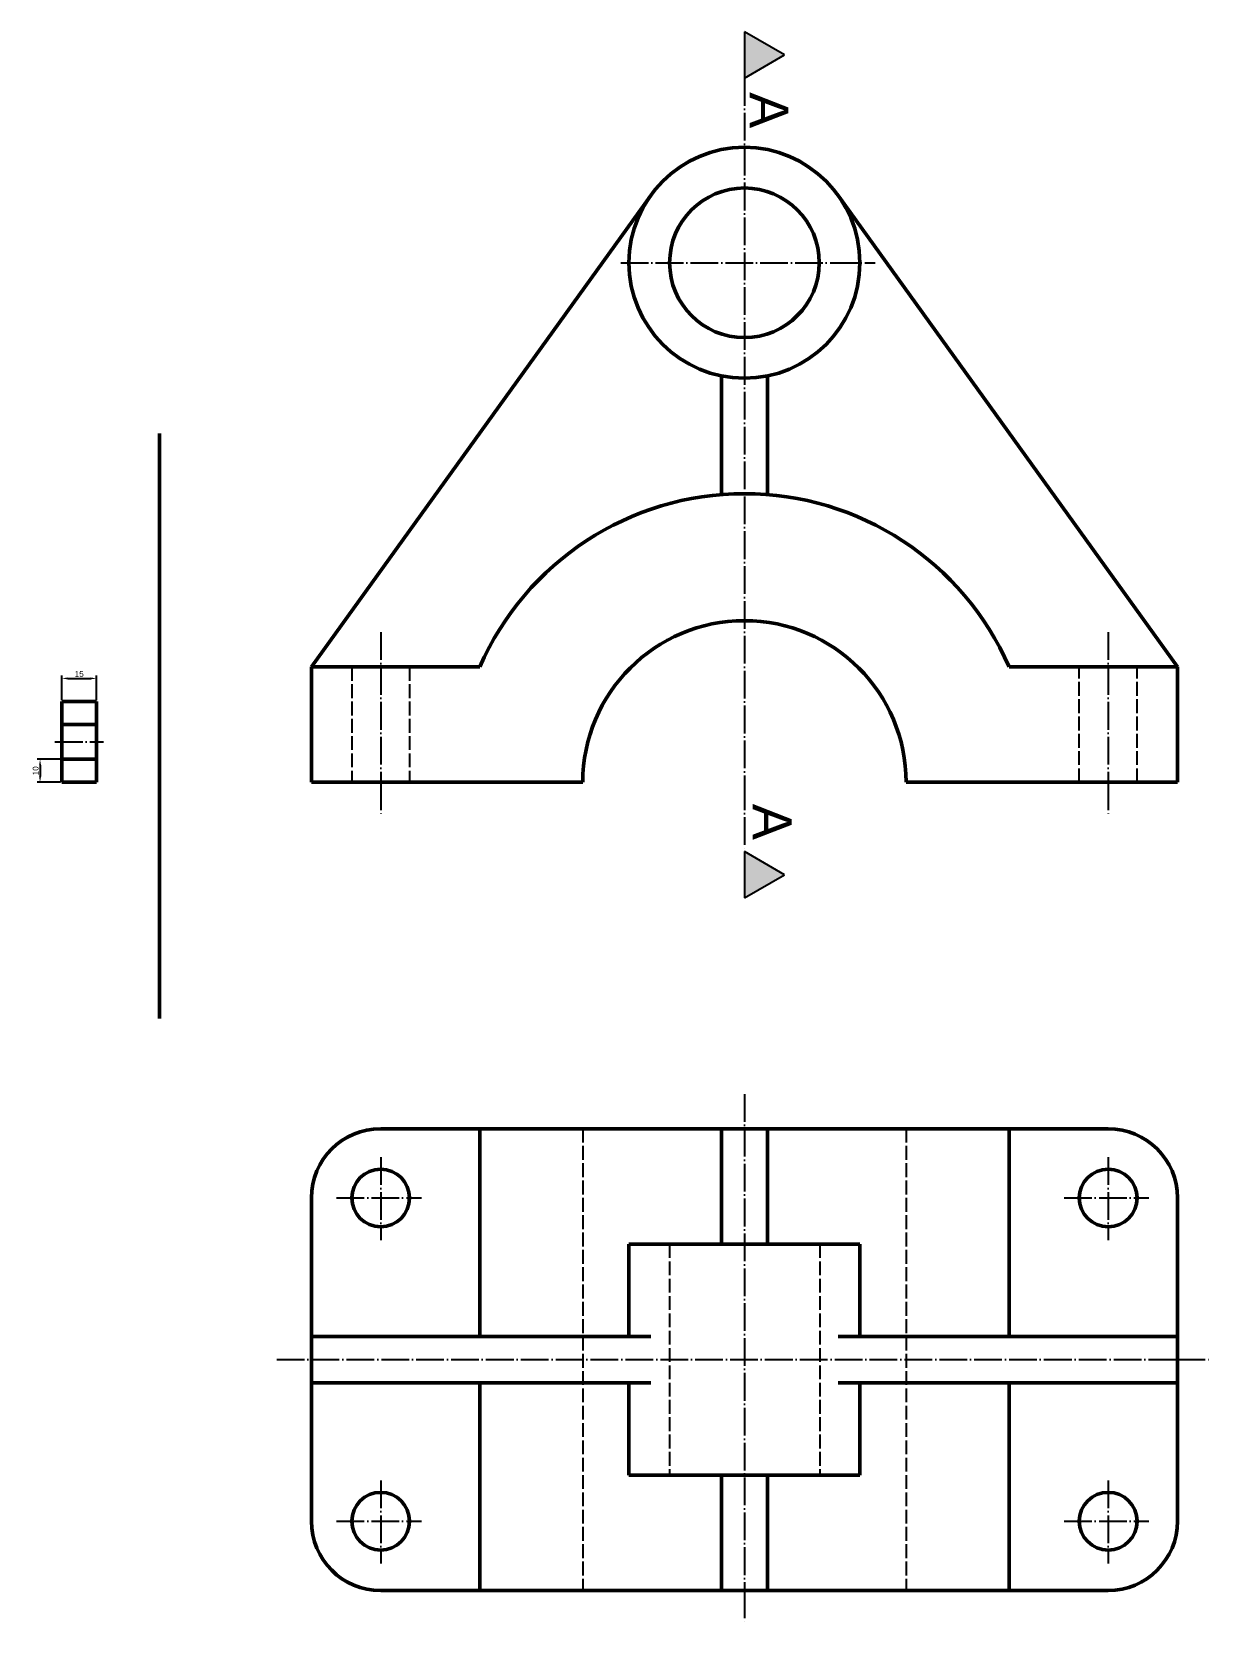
# Model space of a CAD drawing. Header units: millimetres. Extents: x 1201 to 5181, y 1355 to 2078.
# Drawn here: x 2767 to 3278, y 1355 to 2045 of the extents above; entities that cross this region are included whole.
import ezdxf

# ---------------------------------------------------------------- set-up
doc = ezdxf.new("R2010")
doc.units = ezdxf.units.MM
doc.header["$LTSCALE"] = 0.5
doc.linetypes.add('ACAD_ISO02W100', pattern=[15, 12, -3])
doc.linetypes.add('ACAD_ISO04W100', pattern=[30, 24, -3, 0, -3])
doc.layers.get('0').update_dxf_attribs({"plot": 0})
for name, color, linetype, lineweight in [('Cota', 140, 'Continuous', 25), ('Linha de Centro', 10, 'ACAD_ISO04W100', 25), ('Não Visível', 50, 'ACAD_ISO02W100', 25), ('Visível', 7, 'Continuous', 50)]:
    doc.layers.add(name, color=color, linetype=linetype, lineweight=lineweight)
doc.styles.get("Standard").update_dxf_attribs({"font": 'arial.ttf'})
doc.dimstyles.new('ISO-25', dxfattribs={"dimtxt": 2.5, "dimasz": 2.5, "dimexe": 1.25, "dimexo": 0.625, "dimtad": 1, "dimtxsty": 'Standard', "dimcen": 2.5, "dimadec": 0, "dimazin": 0, "dimtfac": 1, "dimtmove": 0, "dimatfit": 3, "dimfxl": 1, "dimarcsym": 0})

# ---------------------------------------------------------------- blocks, each defined once
blk = doc.blocks.new('*D41')
at = {"layer": 'Cota', "color": 0, "lineweight": -2, "transparency": 16777216}
for p, q in [((2780.16, 1755.56), (2780.16, 1766.18)), ((2782.66, 1764.93), (2792.66, 1764.93)), ((2795.16, 1755.56), (2795.16, 1766.18))]:
    blk.add_line(p, q, dxfattribs=at)
at = {"layer": 'Cota', "color": 0, "transparency": 16777216}
for points in [[(2782.66, 1765.35), (2782.66, 1764.52), (2780.16, 1764.93)], [(2792.66, 1765.35), (2792.66, 1764.52), (2795.16, 1764.93)]]:
    blk.add_solid(points, dxfattribs=at)
at = {"layer": 'Defpoints', "color": 0, "transparency": 16777216}
for p in [(2795.16, 1764.93), (2780.16, 1754.93), (2795.16, 1754.93)]:
    blk.add_point(p, dxfattribs=at)
at = {"layer": 'Cota', "color": 0, "transparency": 16777216, "insert": (2787.66, 1766.84), "char_height": 2.5, "attachment_point": 5}
blk.add_mtext('15', dxfattribs=at)
blk = doc.blocks.new('*D45')
at = {"layer": 'Cota', "color": 0, "lineweight": -2, "transparency": 16777216}
for p, q in [((2779.54, 1729.93), (2769.45, 1729.93)), ((2770.7, 1727.43), (2770.7, 1722.43)), ((2779.54, 1719.93), (2769.45, 1719.93))]:
    blk.add_line(p, q, dxfattribs=at)
at = {"layer": 'Cota', "color": 0, "transparency": 16777216}
for points in [[(2770.29, 1727.43), (2771.12, 1727.43), (2770.7, 1729.93)], [(2770.29, 1722.43), (2771.12, 1722.43), (2770.7, 1719.93)]]:
    blk.add_solid(points, dxfattribs=at)
at = {"layer": 'Defpoints', "color": 0, "transparency": 16777216}
for p in [(2780.16, 1729.93), (2770.7, 1719.93), (2780.16, 1719.93)]:
    blk.add_point(p, dxfattribs=at)
at = {"layer": 'Cota', "color": 0, "transparency": 16777216, "insert": (2768.8, 1724.93), "char_height": 2.5, "attachment_point": 5, "rotation": 90}
blk.add_mtext('10', dxfattribs=at)

msp = doc.modelspace()

# ---------------------------------------------------------------- hatches: boundary and pattern name
h = msp.add_hatch(color=256)
h.dxf.hatch_style = 1
h.paths.add_polyline_path([(3075.683, 2024.934), (3093.003, 2034.934), (3075.683, 2044.934)])
h = msp.add_hatch(color=256)
h.dxf.hatch_style = 1
h.paths.add_polyline_path([(3075.683, 1669.934), (3093.003, 1679.934), (3075.683, 1689.934)])

# ---------------------------------------------------------------- linework, layer by layer
for p, q in [((3075.683, 2044.934), (3075.683, 2024.934)), ((3093.003, 2034.934), (3075.683, 2044.934)), ((3075.683, 2024.934), (3093.003, 2034.934)), ((3075.683, 1689.934), (3075.683, 1669.934)), ((3093.003, 1679.934), (3075.683, 1689.934)), ((3075.683, 1669.934), (3093.003, 1679.934))]:
    msp.add_line(p, q)
at = {"layer": 'Linha de Centro'}
for p, q in [((3075.683, 2024.934), (3075.683, 1719.934)), ((3022.14, 1944.934), (3132.358, 1944.934)), ((2918.183, 1784.934), (2918.183, 1719.934)), ((3233.183, 1784.934), (3233.183, 1719.934)), ((2777.162, 1737.434), (2795.162, 1737.434)), ((2795.162, 1737.434), (2798.162, 1737.434)), ((2918.183, 1719.934), (2918.183, 1704.934)), ((3075.683, 1719.934), (3075.683, 1689.934)), ((3233.183, 1719.934), (3233.183, 1704.934)), ((3075.683, 1584.934), (3075.683, 1369.934)), ((2918.183, 1557.579), (2918.183, 1521.589)), ((3233.183, 1557.579), (3233.183, 1521.589)), ((2899.102, 1539.934), (2935.838, 1539.934)), ((3214.102, 1539.934), (3250.838, 1539.934)), ((2873.183, 1469.934), (3263.183, 1469.934)), ((3263.183, 1469.934), (3278.183, 1469.934)), ((2918.183, 1417.579), (2918.183, 1381.589)), ((3233.183, 1417.579), (3233.183, 1381.589)), ((2899.102, 1399.934), (2935.838, 1399.934)), ((3214.102, 1399.934), (3250.838, 1399.934)), ((3075.683, 1369.934), (3075.683, 1354.934))]:
    msp.add_line(p, q, dxfattribs=at)
at = {"layer": 'Não Visível'}
for p, q in [((2905.683, 1769.934), (2905.683, 1719.934)), ((2930.683, 1769.934), (2930.683, 1719.934)), ((3220.683, 1719.934), (3220.683, 1769.934)), ((3245.683, 1719.934), (3245.683, 1769.934)), ((3005.683, 1569.934), (3005.683, 1369.934)), ((3145.683, 1569.934), (3145.683, 1369.934)), ((3043.294, 1519.934), (3043.294, 1419.934)), ((3108.294, 1519.934), (3108.294, 1419.934))]:
    msp.add_line(p, q, dxfattribs=at)
at = {"layer": 'Visível'}
for p, q in [((2888.183, 1769.934), (3035.096, 1974.134)), ((3263.183, 1769.934), (3116.27, 1974.134)), ((3065.683, 1844.533), (3065.683, 1895.944)), ((3085.683, 1844.533), (3085.683, 1895.944)), ((2822.378, 1870.961), (2822.378, 1617.614)), ((2888.183, 1769.934), (2888.183, 1719.934)), ((2961.118, 1769.934), (2888.183, 1769.934)), ((2905.683, 1769.934), (2930.683, 1769.934)), ((3263.183, 1769.934), (3190.247, 1769.934)), ((3263.183, 1719.934), (3263.183, 1769.934)), ((2780.162, 1729.934), (2780.162, 1754.934)), ((2780.162, 1754.934), (2780.162, 1719.934)), ((2795.162, 1754.934), (2780.162, 1754.934)), ((2795.162, 1719.934), (2795.162, 1754.934)), ((2780.162, 1744.934), (2795.162, 1744.934)), ((2780.162, 1729.934), (2795.162, 1729.934)), ((2780.162, 1719.934), (2795.162, 1719.934)), ((2888.183, 1719.934), (3005.683, 1719.934)), ((3145.683, 1719.934), (3263.183, 1719.934)), ((2918.183, 1569.934), (3233.183, 1569.934)), ((2961.118, 1569.934), (2961.118, 1479.934)), ((3065.683, 1569.934), (3065.683, 1519.934)), ((3085.683, 1569.934), (3085.683, 1519.934)), ((3190.247, 1569.934), (3190.247, 1479.934)), ((2888.183, 1539.934), (2888.183, 1399.934)), ((3263.183, 1399.934), (3263.183, 1539.934)), ((3025.683, 1519.934), (3025.683, 1479.934)), ((3025.683, 1519.934), (3125.683, 1519.934)), ((3125.683, 1519.934), (3125.683, 1479.934)), ((3035.096, 1479.934), (2888.183, 1479.934)), ((3116.27, 1479.934), (3263.183, 1479.934)), ((3035.096, 1459.934), (2888.183, 1459.934)), ((2961.118, 1459.934), (2961.118, 1369.934)), ((3025.683, 1459.934), (3025.683, 1419.934)), ((3116.27, 1459.934), (3263.183, 1459.934)), ((3125.683, 1459.934), (3125.683, 1419.934)), ((3190.247, 1459.934), (3190.247, 1369.934)), ((3025.683, 1419.934), (3125.683, 1419.934)), ((3065.683, 1419.934), (3065.683, 1369.934)), ((3085.683, 1419.934), (3085.683, 1369.934)), ((2918.183, 1369.934), (3233.183, 1369.934))]:
    msp.add_line(p, q, dxfattribs=at)
for centre, radius in [((3075.683, 1944.934), 50), ((3075.683, 1944.934), 32.388), ((2918.183, 1539.934), 12.5), ((3233.183, 1539.934), 12.5), ((2918.183, 1399.934), 12.5), ((3233.183, 1399.934), 12.5)]:
    msp.add_circle(centre, radius, dxfattribs=at)
for centre, radius, start, end in [((3075.683, 1719.934), 125, 23.578178, 156.421822), ((3075.683, 1719.934), 70, 0, 180), ((2918.183, 1539.934), 30, 90, 180), ((3233.183, 1539.934), 30, 0, 90), ((2918.183, 1399.934), 30, 180, 270), ((3233.183, 1399.934), 30, 270, 0)]:
    msp.add_arc(centre, radius, start, end, dxfattribs=at)

# ---------------------------------------------------------------- texts
at = {"char_height": 16.775, "attachment_point": 1, "rotation": 270}
for insert in [(3094.705, 2018.817), (3096.078, 1710.615)]:
    msp.add_mtext_dynamic_manual_height_columns('A', width=26.1846, gutter_width=83.874, heights=[0], dxfattribs=dict(at, insert=insert))

# ---------------------------------------------------------------- dimensions: what is measured, and where the dimension line sits
at = {"layer": 'Cota'}
dim = msp.add_linear_dim(base=(2795.162, 1764.934), p1=(2780.162, 1754.934), p2=(2795.162, 1754.934), dimstyle='ISO-25', dxfattribs=at)
dim.commit()
dim.dimension.update_dxf_attribs({"geometry": '*D41', "text_midpoint": (2787.662, 1766.835)})
dim = msp.add_linear_dim(base=(2770.703, 1719.934), p1=(2780.162, 1729.934), p2=(2780.162, 1719.934), angle=90, dimstyle='ISO-25', dxfattribs=at)
dim.commit()
dim.dimension.update_dxf_attribs({"geometry": '*D45', "text_midpoint": (2768.802, 1724.934)})

doc.saveas('drawing.dxf')
